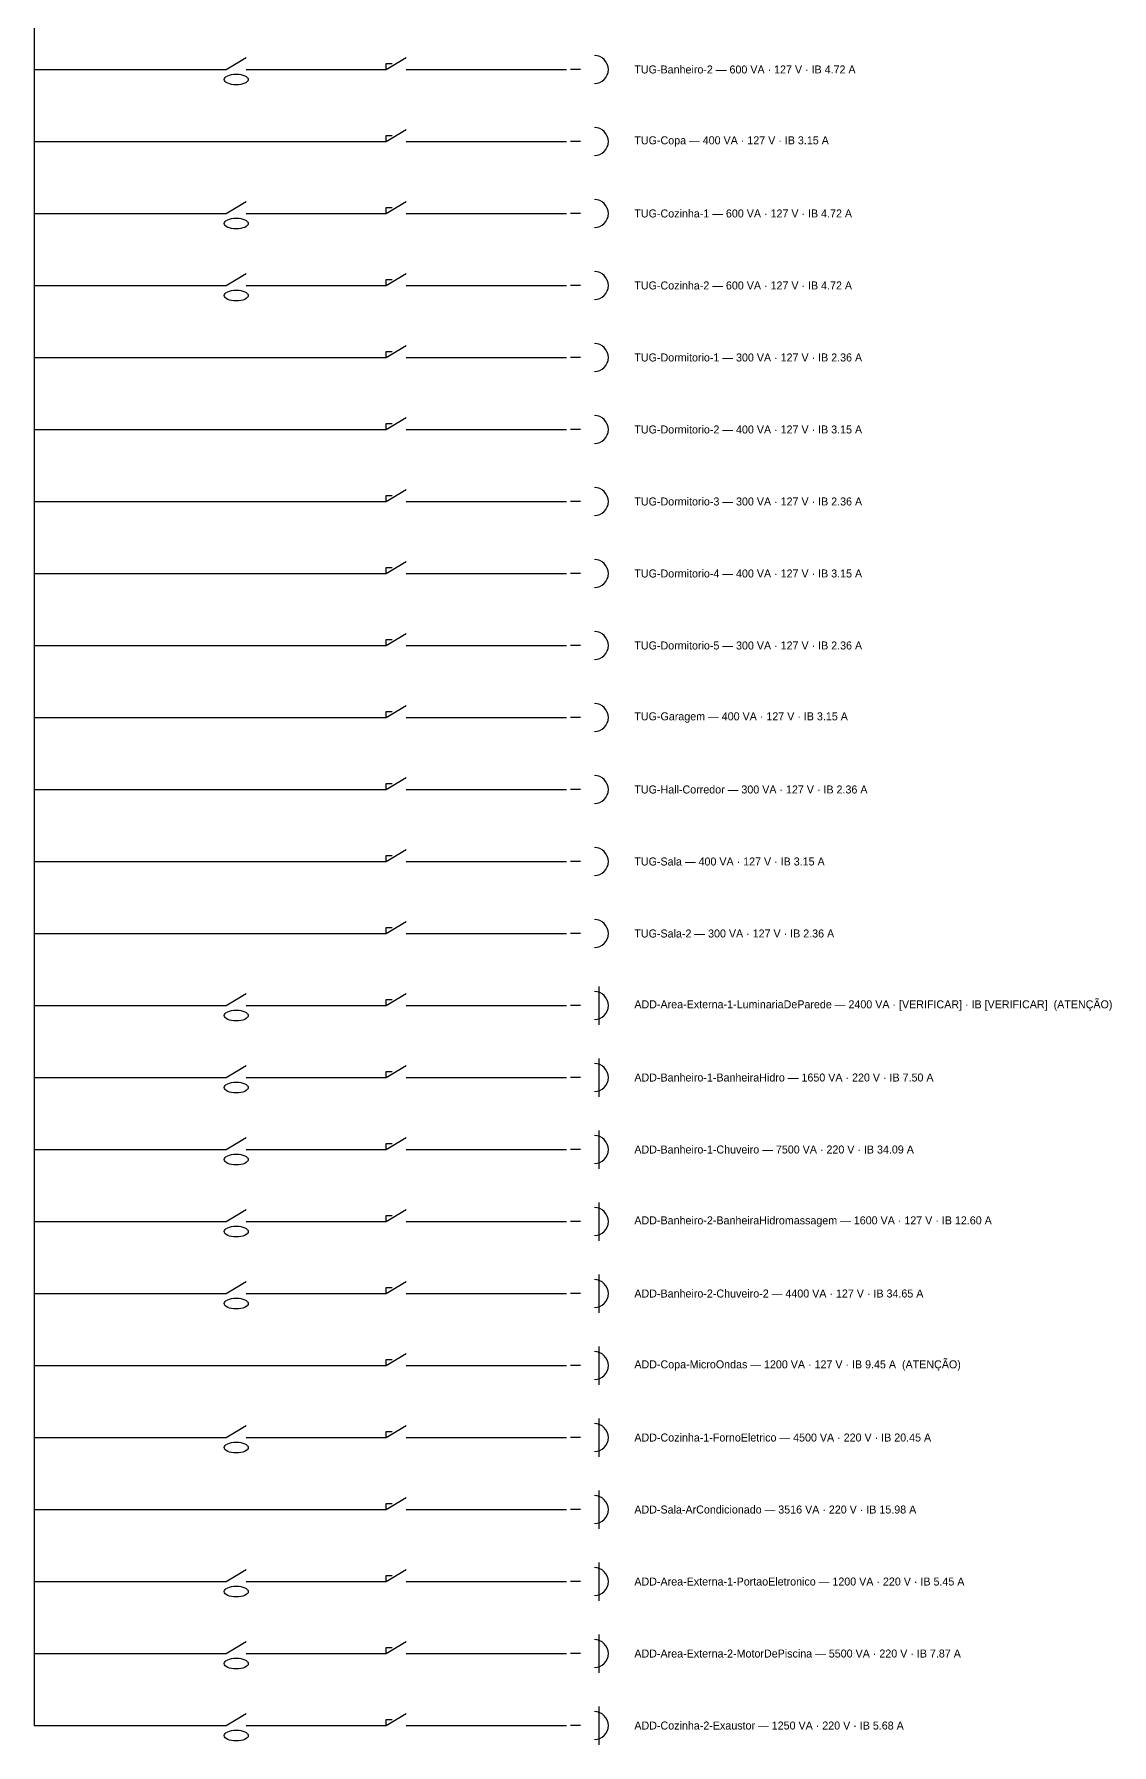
# Model space of a CAD drawing. Header units: metres. Extents: x 0 to 309, y -839 to 30.
# Drawn here: x 40 to 309.3, y -838.8 to -411.2 of the extents above; entities that cross this region are included whole.
import ezdxf

# ---------------------------------------------------------------- set-up
doc = ezdxf.new("R2010")
doc.units = ezdxf.units.M
for name, color, linetype in [('SIE_ANOTACOES', 2, 'Continuous'), ('SIE_CARGAS', 7, 'Continuous'), ('SIE_CONDUTORES', 8, 'Continuous'), ('SIE_DR', 6, 'Continuous'), ('SIE_PENDENCIAS', 1, 'Continuous'), ('SIE_PROTECAO', 1, 'Continuous')]:
    doc.layers.add(name, color=color, linetype=linetype)

# ---------------------------------------------------------------- blocks, each defined once
blk = doc.blocks.new('BLK_DR')
for points in [[(-5, 0), (-2, 0)], [(-2, 0), (3, 3)], [(3, 0), (5, 0)]]:
    blk.add_lwpolyline(points)
blk.add_ellipse((0.5, -2.5), major_axis=(3, 0), ratio=0.45)
blk = doc.blocks.new('BLK_DISJUNTOR')
for points in [[(-5, 0), (-2, 0)], [(-2, 0), (3, 3)], [(-2, 0), (-2, 1.5), (-0.5, 1.5)], [(3, 0), (5, 0)]]:
    blk.add_lwpolyline(points)
blk = doc.blocks.new('BLK_TUG')
blk.add_lwpolyline([(-3.5, 0), (-6, 0)])
blk.add_arc((0, 0), 3.5, 270, 90)
blk = doc.blocks.new('BLK_TUE')
for points in [[(1.2, -4.8), (1.2, 4.8)], [(-3.5, 0), (-6, 0)]]:
    blk.add_lwpolyline(points)
blk.add_arc((0, 0), 3.5, 270, 90)

msp = doc.modelspace()

# ---------------------------------------------------------------- linework, layer by layer
at = {"layer": 'SIE_CONDUTORES'}
for points in [[(40, -3), (40, -834)], [(40, -420), (85, -420)], [(95, -420), (125, -420)], [(135, -420), (173, -420)], [(40, -438), (125, -438)], [(135, -438), (173, -438)], [(40, -456), (85, -456)], [(95, -456), (125, -456)], [(135, -456), (173, -456)], [(40, -474), (85, -474)], [(95, -474), (125, -474)], [(135, -474), (173, -474)], [(40, -492), (125, -492)], [(135, -492), (173, -492)], [(40, -510), (125, -510)], [(135, -510), (173, -510)], [(40, -528), (125, -528)], [(135, -528), (173, -528)], [(40, -546), (125, -546)], [(135, -546), (173, -546)], [(40, -564), (125, -564)], [(135, -564), (173, -564)], [(40, -582), (125, -582)], [(135, -582), (173, -582)], [(40, -600), (125, -600)], [(135, -600), (173, -600)], [(40, -618), (125, -618)], [(135, -618), (173, -618)], [(40, -636), (125, -636)], [(135, -636), (173, -636)], [(40, -672), (85, -672)], [(95, -672), (125, -672)], [(135, -672), (173, -672)], [(40, -690), (85, -690)], [(95, -690), (125, -690)], [(135, -690), (173, -690)], [(40, -708), (85, -708)], [(95, -708), (125, -708)], [(135, -708), (173, -708)], [(40, -726), (85, -726)], [(95, -726), (125, -726)], [(135, -726), (173, -726)], [(40, -744), (125, -744)], [(135, -744), (173, -744)], [(40, -762), (85, -762)], [(95, -762), (125, -762)], [(135, -762), (173, -762)], [(40, -780), (125, -780)], [(135, -780), (173, -780)], [(40, -798), (85, -798)], [(95, -798), (125, -798)], [(135, -798), (173, -798)], [(40, -816), (85, -816)], [(95, -816), (125, -816)], [(135, -816), (173, -816)], [(40, -834), (85, -834)], [(95, -834), (125, -834)], [(135, -834), (173, -834)]]:
    msp.add_lwpolyline(points, dxfattribs=at)
at = {"layer": 'SIE_PENDENCIAS'}
for points in [[(40, -654), (85, -654)], [(95, -654), (125, -654)], [(135, -654), (173, -654)]]:
    msp.add_lwpolyline(points, dxfattribs=at)

# ---------------------------------------------------------------- block references
at = {"layer": 'SIE_CARGAS'}
for name, p in [('BLK_TUG', (180, -420)), ('BLK_TUG', (180, -438)), ('BLK_TUG', (180, -456)), ('BLK_TUG', (180, -474)), ('BLK_TUG', (180, -492)), ('BLK_TUG', (180, -510)), ('BLK_TUG', (180, -528)), ('BLK_TUG', (180, -546)), ('BLK_TUG', (180, -564)), ('BLK_TUG', (180, -582)), ('BLK_TUG', (180, -600)), ('BLK_TUG', (180, -618)), ('BLK_TUG', (180, -636)), ('BLK_TUE', (180, -654)), ('BLK_TUE', (180, -672)), ('BLK_TUE', (180, -690)), ('BLK_TUE', (180, -708)), ('BLK_TUE', (180, -726)), ('BLK_TUE', (180, -744)), ('BLK_TUE', (180, -762)), ('BLK_TUE', (180, -780)), ('BLK_TUE', (180, -798)), ('BLK_TUE', (180, -816)), ('BLK_TUE', (180, -834))]:
    msp.add_blockref(name, p, dxfattribs=at)
at = {"layer": 'SIE_DR'}
for p in [(90, -420), (90, -456), (90, -474), (90, -654), (90, -672), (90, -690), (90, -708), (90, -726), (90, -762), (90, -798), (90, -816), (90, -834)]:
    msp.add_blockref('BLK_DR', p, dxfattribs=at)
at = {"layer": 'SIE_PROTECAO'}
for p in [(130, -420), (130, -438), (130, -456), (130, -474), (130, -492), (130, -510), (130, -528), (130, -546), (130, -564), (130, -582), (130, -600), (130, -618), (130, -636), (130, -654), (130, -672), (130, -690), (130, -708), (130, -726), (130, -744), (130, -762), (130, -780), (130, -798), (130, -816), (130, -834)]:
    msp.add_blockref('BLK_DISJUNTOR', p, dxfattribs=at)

# ---------------------------------------------------------------- texts
at = {"layer": 'SIE_ANOTACOES', "char_height": 2, "attachment_point": 4}
for s, insert in [('TUG-Banheiro-2 — 600 VA · 127 V · IB 4.72 A', (190, -420)), ('TUG-Copa — 400 VA · 127 V · IB 3.15 A', (190, -438)), ('TUG-Cozinha-1 — 600 VA · 127 V · IB 4.72 A', (190, -456)), ('TUG-Cozinha-2 — 600 VA · 127 V · IB 4.72 A', (190, -474)), ('TUG-Dormitorio-1 — 300 VA · 127 V · IB 2.36 A', (190, -492)), ('TUG-Dormitorio-2 — 400 VA · 127 V · IB 3.15 A', (190, -510)), ('TUG-Dormitorio-3 — 300 VA · 127 V · IB 2.36 A', (190, -528)), ('TUG-Dormitorio-4 — 400 VA · 127 V · IB 3.15 A', (190, -546)), ('TUG-Dormitorio-5 — 300 VA · 127 V · IB 2.36 A', (190, -564)), ('TUG-Garagem — 400 VA · 127 V · IB 3.15 A', (190, -582)), ('TUG-Hall-Corredor — 300 VA · 127 V · IB 2.36 A', (190, -600)), ('TUG-Sala — 400 VA · 127 V · IB 3.15 A', (190, -618)), ('TUG-Sala-2 — 300 VA · 127 V · IB 2.36 A', (190, -636)), ('ADD-Area-Externa-1-LuminariaDeParede — 2400 VA · [VERIFICAR] · IB [VERIFICAR]  (ATENÇÃO)', (190, -654)), ('ADD-Banheiro-1-BanheiraHidro — 1650 VA · 220 V · IB 7.50 A', (190, -672)), ('ADD-Banheiro-1-Chuveiro — 7500 VA · 220 V · IB 34.09 A', (190, -690)), ('ADD-Banheiro-2-BanheiraHidromassagem — 1600 VA · 127 V · IB 12.60 A', (190, -708)), ('ADD-Banheiro-2-Chuveiro-2 — 4400 VA · 127 V · IB 34.65 A', (190, -726)), ('ADD-Copa-MicroOndas — 1200 VA · 127 V · IB 9.45 A  (ATENÇÃO)', (190, -744)), ('ADD-Cozinha-1-FornoEletrico — 4500 VA · 220 V · IB 20.45 A', (190, -762)), ('ADD-Sala-ArCondicionado — 3516 VA · 220 V · IB 15.98 A', (190, -780)), ('ADD-Area-Externa-1-PortaoEletronico — 1200 VA · 220 V · IB 5.45 A', (190, -798)), ('ADD-Area-Externa-2-MotorDePiscina — 5500 VA · 220 V · IB 7.87 A', (190, -816)), ('ADD-Cozinha-2-Exaustor — 1250 VA · 220 V · IB 5.68 A', (190, -834))]:
    msp.add_mtext(s, dxfattribs=dict(at, insert=insert))

doc.saveas('drawing.dxf')
